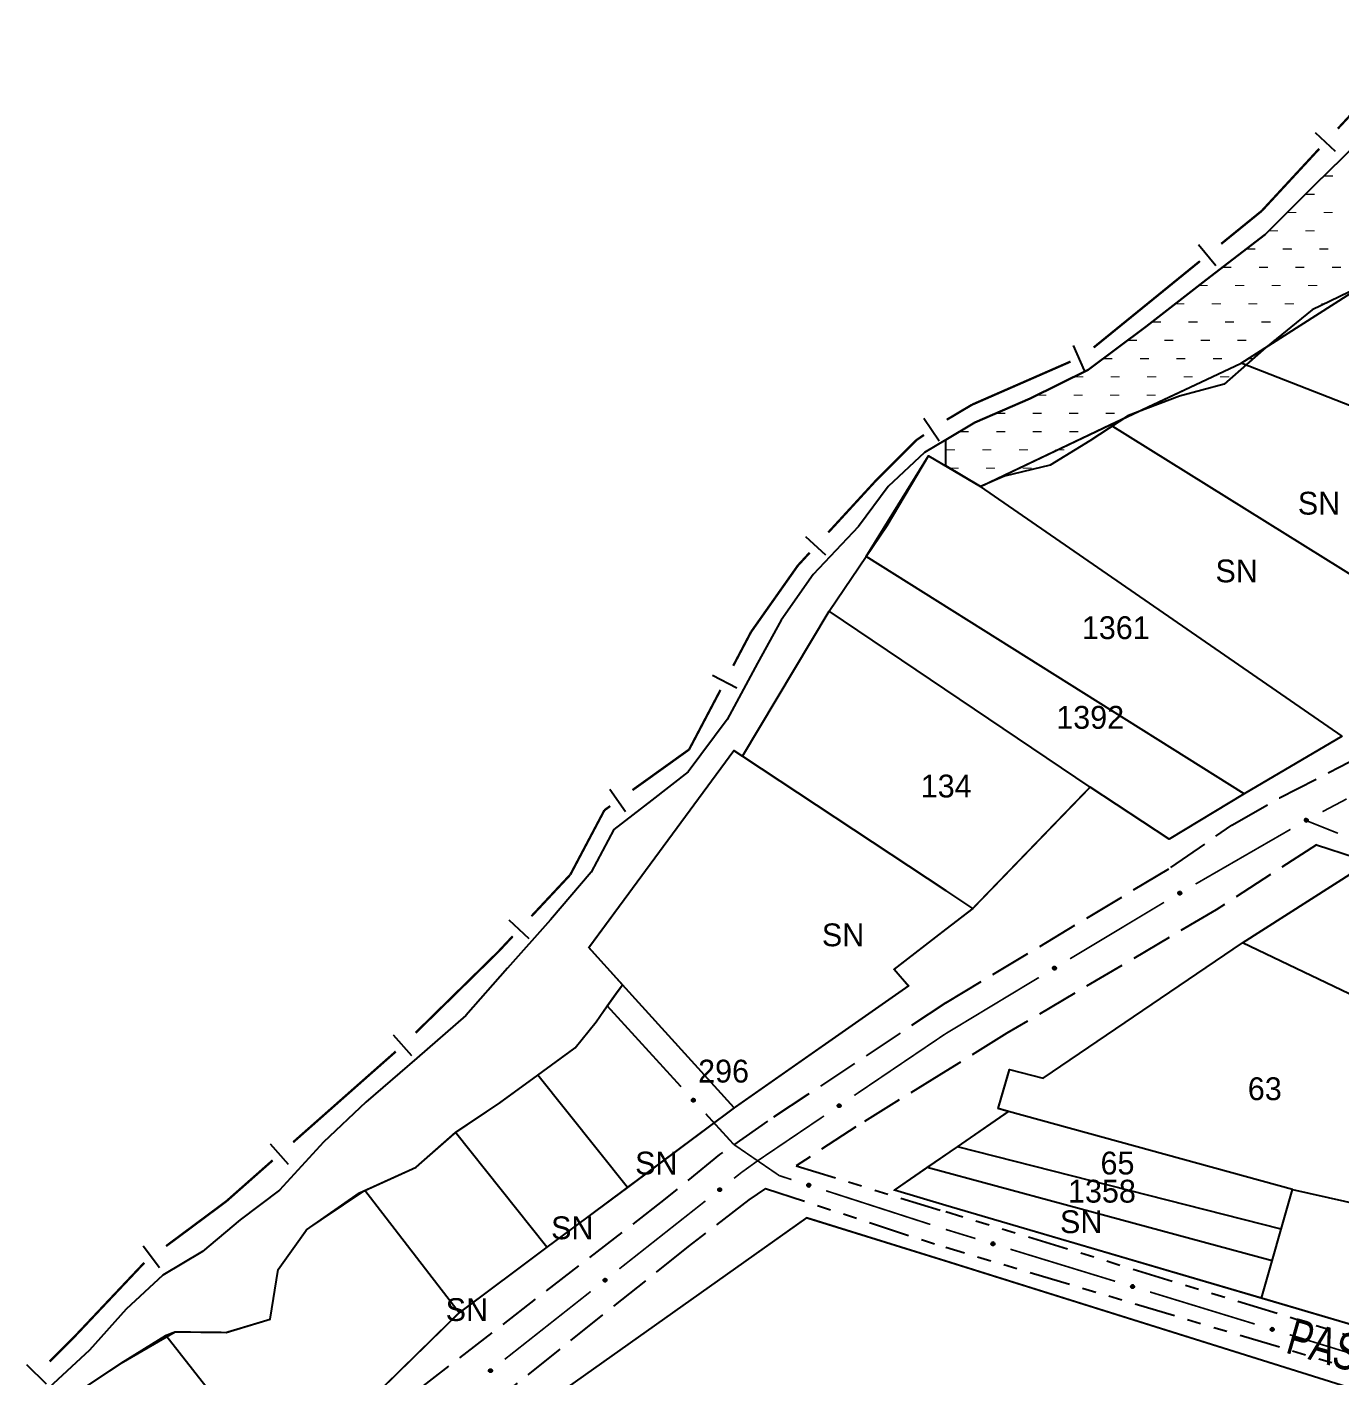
# Model space of a CAD drawing. Extents: x 203196 to 204359, y 4872588 to 4874244.
# Drawn here: x 203377.4 to 203521.2, y 4872815.4 to 4872963.2 of the extents above; entities that cross this region are included whole.
import ezdxf
from ezdxf.enums import TextEntityAlignment as Align

# ---------------------------------------------------------------- set-up
doc = ezdxf.new("R2010")
doc.units = 0
doc.header["$LTSCALE"] = 1.5
doc.header["$MEASUREMENT"] = 0
for name, pattern in [('TRACO_00', [10, -10]), ('TRACO_11', [8, 3, -1, 3, -1]), ('TRACO_25', [8, 3, -1, 1, -1, 1, -1])]:
    doc.linetypes.add(name, pattern=pattern)
for name, color, linetype in [('CD_MALHA_LOTES', 7, 'CONTINUOUS'), ('HD-CURSO-PERENE', 170, 'CONTINUOUS'), ('HD-PRAIA', 251, 'CONTINUOUS'), ('LM-LIM-SETORES-BAIRROS', 250, 'CONTINUOUS'), ('RU-QUADRA', 210, 'CONTINUOUS'), ('SV-EIXO-RUA-N-PAV', 6, 'CONTINUOUS'), ('SV-EIXO-RUA-PAV', 20, 'CONTINUOUS'), ('SV-RUA-NAO-PAV', 7, 'CONTINUOUS'), ('SV-RUA-PAVIM', 7, 'CONTINUOUS'), ('SV-TXT-RUA-N-PAV', 7, 'CONTINUOUS'), ('Th_NmrPort', 1, 'CONTINUOUS')]:
    doc.layers.add(name, color=color, linetype=linetype)
doc.styles.add('ARIAL', font='ARIAL.SHX')

# ---------------------------------------------------------------- blocks, each defined once
blk = doc.blocks.new('*X1')
at = {"layer": 'HD-PRAIA', "const_width": 0.13}
for points in [[(203519.450214, 4872946.825833), (203520.450214, 4872946.825937)], [(203517.424451, 4872944.82578), (203518.424451, 4872944.825882)], [(203515.425034, 4872942.825727), (203516.425034, 4872942.825829)], [(203519.425034, 4872942.826137), (203520.425034, 4872942.826239)], [(203513.425616, 4872940.825674), (203514.425616, 4872940.825776)], [(203517.425616, 4872940.826085), (203518.425616, 4872940.826187)], [(203510.939583, 4872938.825616), (203511.939583, 4872938.825718)], [(203514.939583, 4872938.826025), (203515.939583, 4872938.826128)], [(203518.939583, 4872938.826435), (203519.939583, 4872938.826537)], [(203508.325398, 4872936.825557), (203509.325398, 4872936.825661)], [(203512.325398, 4872936.825972), (203513.325398, 4872936.826076)], [(203516.325398, 4872936.826388), (203517.325398, 4872936.826492)], [(203520.325398, 4872936.826804), (203521.325398, 4872936.826908)], [(203505.728879, 4872934.825498), (203506.728879, 4872934.825604)], [(203509.728879, 4872934.825921), (203510.728879, 4872934.826027)], [(203513.728879, 4872934.826345), (203514.728879, 4872934.826451)], [(203517.728879, 4872934.826769), (203518.728879, 4872934.826875)], [(203503.169836, 4872932.825439), (203504.169836, 4872932.82555)], [(203507.169836, 4872932.825883), (203508.169836, 4872932.825994)], [(203511.169836, 4872932.826327), (203512.169836, 4872932.826438)], [(203515.169836, 4872932.826771), (203516.169836, 4872932.826882)], [(203519.169836, 4872932.827215), (203519.541548, 4872932.825603)], [(203500.610793, 4872930.825381), (203501.610793, 4872930.825493)], [(203504.610793, 4872930.825831), (203505.610793, 4872930.825943)], [(203508.610793, 4872930.826281), (203509.610793, 4872930.826394)], [(203512.610793, 4872930.826731), (203513.610793, 4872930.826844)], [(203497.964188, 4872928.825321), (203498.964188, 4872928.825433)], [(203501.964188, 4872928.825769), (203502.964188, 4872928.82588)], [(203505.964188, 4872928.826216), (203506.964188, 4872928.826328)], [(203509.964188, 4872928.826664), (203510.964188, 4872928.826775)], [(203513.964188, 4872928.827111), (203514.073541, 4872928.825482)], [(203495.28957, 4872926.825261), (203496.28957, 4872926.825372)], [(203499.28957, 4872926.825704), (203500.28957, 4872926.825815)], [(203503.28957, 4872926.826148), (203504.28957, 4872926.826258)], [(203507.28957, 4872926.826591), (203508.28957, 4872926.826701)], [(203511.28957, 4872926.827034), (203511.722883, 4872926.825426)], [(203492.087805, 4872924.825196), (203493.087805, 4872924.825304)], [(203496.087805, 4872924.825628), (203497.087805, 4872924.825735)], [(203500.087805, 4872924.826059), (203501.087805, 4872924.826167)], [(203504.087805, 4872924.82649), (203505.087805, 4872924.826598)], [(203508.087805, 4872924.826922), (203509.087805, 4872924.827029)], [(203488.033052, 4872922.825123), (203489.033052, 4872922.825235)], [(203492.033052, 4872922.825571), (203493.033052, 4872922.825683)], [(203496.033052, 4872922.826019), (203497.033052, 4872922.826131)], [(203500.033052, 4872922.826467), (203501.033052, 4872922.826579)], [(203504.033052, 4872922.826915), (203504.096807, 4872922.825283)], [(203483.537001, 4872920.825045), (203484.537001, 4872920.82516)], [(203487.537001, 4872920.825506), (203488.537001, 4872920.825622)], [(203491.537001, 4872920.825968), (203492.537001, 4872920.826084)], [(203495.537001, 4872920.82643), (203496.537001, 4872920.826545)], [(203479.550312, 4872918.824972), (203480.550312, 4872918.825085)], [(203483.550312, 4872918.825424), (203484.550312, 4872918.825537)], [(203487.550311, 4872918.825876), (203488.550311, 4872918.825989)], [(203491.550311, 4872918.826328), (203492.550311, 4872918.826441)], [(203478.034243, 4872916.824924), (203479.034243, 4872916.825043)], [(203482.034243, 4872916.825401), (203483.034243, 4872916.82552)], [(203486.034243, 4872916.825878), (203487.034242, 4872916.825997)], [(203490.034242, 4872916.826355), (203491.034242, 4872916.826474)], [(203478.436574, 4872914.824895), (203479.436574, 4872914.825039)], [(203482.436574, 4872914.825472), (203483.436574, 4872914.825616)], [(203486.436574, 4872914.826048), (203487.436574, 4872914.826193)]]:
    blk.add_lwpolyline(points, dxfattribs=at)

msp = doc.modelspace()

# ---------------------------------------------------------------- linework, layer by layer
at = {"layer": 'CD_MALHA_LOTES', "linetype": 'Continuous', "flags": 128}
for points in [[(203510.391445, 4872926.317952), (203527.146577, 4872937.03025)], [(203496.039713, 4872919.588431), (203510.391445, 4872926.317952)], [(203531.129355, 4872918.21506), (203510.391445, 4872926.317952)], [(203481.839967, 4872912.824896), (203496.039713, 4872919.588431)], [(203538.545561, 4872893.082361), (203496.039713, 4872919.588431)], [(203469.308631, 4872905.159976), (203476.146818, 4872916.170466)], [(203476.146818, 4872916.170466), (203481.839967, 4872912.824896)], [(203521.447086, 4872885.460149), (203481.839967, 4872912.824896)], [(203465.251556, 4872899.168066), (203469.308631, 4872905.159976)], [(203510.734788, 4872879.14264), (203469.308631, 4872905.159976)], [(203455.75493, 4872883.274626), (203465.251556, 4872899.168066)], [(203493.835049, 4872879.892329), (203465.251556, 4872899.168066)], [(203521.447086, 4872885.460149), (203510.734788, 4872879.14264)], [(203438.913319, 4872862.322018), (203454.822817, 4872883.890333)], [(203454.822817, 4872883.890333), (203455.75493, 4872883.274626)], [(203455.75493, 4872883.274626), (203478.033714, 4872868.55838)], [(203493.835049, 4872879.892329), (203480.992373, 4872866.604038)], [(203502.494559, 4872874.198503), (203493.835049, 4872879.892329)], [(203510.734788, 4872879.14264), (203502.494559, 4872874.198503)], [(203510.537316, 4872862.841513), (203522.714529, 4872870.607556)], [(203480.992373, 4872866.604038), (203478.033714, 4872868.55838)], [(203480.992373, 4872866.604038), (203478.033667, 4872864.319798)], [(203478.033667, 4872864.319798), (203472.358628, 4872859.938439)], [(203442.625922, 4872858.225099), (203438.913319, 4872862.322018)], [(203483.776048, 4872844.670206), (203485.022038, 4872848.940961), (203488.68136, 4872848.004053), (203510.537316, 4872862.841513)], [(203541.474332, 4872848.035707), (203510.537316, 4872862.841513)], [(203472.358628, 4872859.938439), (203473.950124, 4872858.135224)], [(203433.328561, 4872848.328711), (203437.413101, 4872851.31116), (203439.745335, 4872854.194036), (203440.936464, 4872855.92523), (203442.625922, 4872858.225099)], [(203454.833094, 4872844.754282), (203442.625922, 4872858.225099)], [(203473.950124, 4872858.135224), (203454.833094, 4872844.754282)], [(203424.322937, 4872842.03661), (203429.187534, 4872845.306837), (203433.328561, 4872848.328711)], [(203443.14401, 4872836.04484), (203433.328561, 4872848.328711)], [(203454.833094, 4872844.754282), (203443.14401, 4872836.04484)], [(203479.312227, 4872840.487307), (203484.891346, 4872844.363146)], [(203484.891346, 4872844.363146), (203483.776048, 4872844.670206)], [(203515.99627, 4872835.799473), (203484.891346, 4872844.363146)], [(203414.399643, 4872835.7085), (203419.997707, 4872838.247965), (203424.322937, 4872842.03661)], [(203434.342553, 4872829.486946), (203424.322937, 4872842.03661)], [(203475.998001, 4872838.204585), (203479.312227, 4872840.487307)], [(203514.783169, 4872831.452528), (203479.312227, 4872840.487307)], [(203472.423048, 4872835.742285), (203475.998001, 4872838.204585)], [(203513.772252, 4872828.015409), (203475.998001, 4872838.204585)], [(203392.569119, 4872819.82716), (203393.590488, 4872820.221876), (203399.197568, 4872820.160597), (203404.003078, 4872821.597598), (203404.89274, 4872827.041441), (203407.990232, 4872831.404075), (203413.791982, 4872835.432845), (203414.399643, 4872835.7085)], [(203424.721816, 4872822.318612), (203414.399643, 4872835.7085)], [(203443.14401, 4872836.04484), (203434.342553, 4872829.486946)], [(203478.033336, 4872834.067709), (203472.423048, 4872835.742285)], [(203514.783169, 4872831.452528), (203515.99627, 4872835.799473)], [(203515.99627, 4872835.799473), (203531.311668, 4872832.362354)], [(203512.625908, 4872823.895482), (203478.033336, 4872834.067709)], [(203462.753027, 4872832.701226), (203431.660825, 4872810.639466)], [(203478.037457, 4872827.956582), (203462.753027, 4872832.701226)], [(203513.772252, 4872828.015409), (203514.783169, 4872831.452528)], [(203434.342553, 4872829.486946), (203424.721816, 4872822.318612)], [(203560.352654, 4872802.154688), (203478.037457, 4872827.956582)], [(203512.625908, 4872823.895482), (203513.772252, 4872828.015409)], [(203527.470182, 4872819.523703), (203512.625908, 4872823.895482)], [(203424.721816, 4872822.318612), (203414.296014, 4872812.106592)], [(203382.475943, 4872813.299709), (203387.706611, 4872816.770593), (203392.569119, 4872819.82716)], [(203403.205168, 4872806.286731), (203392.569119, 4872819.82716)]]:
    msp.add_lwpolyline(points, dxfattribs=at)
at = {"layer": 'HD-CURSO-PERENE', "linetype": 'Continuous'}
for points in [[(203524.558799, 4872951.798277, 2.290257), (203518.473013, 4872945.874674, 2.290257), (203513.008827, 4872940.408753, 2.290257), (203506.548697, 4872935.466239, 2.290257), (203499.990534, 4872930.340608, 2.290257), (203493.636531, 4872925.58913, 2.290257), (203487.283299, 4872922.455295, 2.290257), (203481.215575, 4872919.814846, 2.290257), (203478.034255, 4872917.92379, 2.290257)], [(203478.034255, 4872917.92379, 2.290257), (203475.685889, 4872916.527863, 2.290257), (203471.705759, 4872912.799512, 2.290257), (203468.464086, 4872908.438453, 2.290257), (203463.506782, 4872903.183213, 2.290257), (203459.978105, 4872898.184637, 2.290257), (203457.397779, 4872893.480007, 2.290257), (203454.080999, 4872887.285898, 2.290257), (203449.807909, 4872881.574722, 2.290257), (203445.809984, 4872878.447178, 2.290257), (203441.658952, 4872875.233218, 2.290257), (203439.167237, 4872870.575669, 2.290257), (203434.714986, 4872865.354949, 2.290257), (203430.021683, 4872860.064791, 2.290257), (203425.449446, 4872854.861399, 2.290257), (203420.089694, 4872850.195153, 2.290257), (203414.512173, 4872845.387141, 2.290257), (203409.876241, 4872840.99327, 2.290257), (203405.039089, 4872835.736717, 2.290257), (203400.719595, 4872832.500573, 2.290257), (203396.589767, 4872829.014103, 2.290257), (203392.26082, 4872826.410709, 2.290257), (203388.232962, 4872822.714912, 2.290257), (203384.236842, 4872818.217952, 2.290257), (203379.780042, 4872814.10241, 2.290257)]]:
    msp.add_polyline3d(points, dxfattribs=at)
at = {"layer": 'HD-PRAIA', "linetype": 'Continuous'}
for points in [[(203524.144425, 4872935.033692, 3.222914), (203518.154391, 4872932.160157, 3.222914), (203513.096584, 4872928.027159, 3.191029), (203508.512703, 4872924.017112, 3.119286), (203503.636348, 4872922.701008, 3.119286), (203498.046791, 4872920.591881, 3.047543), (203493.820313, 4872917.827203, 3.047543), (203489.474597, 4872915.151918, 3.0316), (203484.455308, 4872913.957498, 3.0316), (203481.839967, 4872912.824896, 3.0316), (203478.034223, 4872915.061335, 3.0316), (203478.034255, 4872917.92379, 3.0316), (203481.215575, 4872919.814846, 3.0316), (203487.283299, 4872922.455295, 3.0316), (203493.636531, 4872925.58913, 3.0316), (203499.990534, 4872930.340608, 3.0316), (203506.548697, 4872935.466239, 3.0316), (203513.008827, 4872940.408753, 3.0316), (203518.473013, 4872945.874674, 3.0316), (203524.558799, 4872951.798277, 3.0316)], [(203382.963828, 4872813.659198, 2.927971), (203387.706611, 4872816.770593, 3.023628), (203393.590488, 4872820.221876, 3.015657), (203399.197568, 4872820.160597, 3.023628), (203404.003078, 4872821.597598, 3.023628), (203404.89274, 4872827.041441, 2.824343), (203407.990232, 4872831.404075, 2.888114), (203413.791982, 4872835.432845, 2.888114), (203419.997707, 4872838.247965, 3.007686), (203424.322937, 4872842.03661, 3.095371), (203429.187534, 4872845.306837, 3.199), (203433.328561, 4872848.328711, 3.446114), (203437.413101, 4872851.31116, 3.525829), (203439.745335, 4872854.194036, 3.525829), (203440.936464, 4872855.92523, 3.5338), (203442.041402, 4872857.44983, 3.5338), (203442.625922, 4872858.225099, 3.5338), (203438.913319, 4872862.322018, 5.710001), (203454.822817, 4872883.890333, 5.710001), (203455.75493, 4872883.274626, 6.905715), (203465.251556, 4872899.168066, 7.814458), (203469.308631, 4872905.159976, 7.455744), (203471.597454, 4872908.540348, 7.503572), (203476.146818, 4872916.170466, 3.820771), (203478.034223, 4872915.061335, 3.820771), (203478.034255, 4872917.92379, 2.290257)]]:
    msp.add_polyline3d(points, dxfattribs=at)
at = {"layer": 'HD-PRAIA', "linetype": 'TRACO_00'}
msp.add_polyline3d([(203478.034255, 4872917.92379, 2.290257), (203475.685889, 4872916.527863, 2.290257), (203471.705759, 4872912.799512, 2.290257), (203468.464086, 4872908.438453, 2.290257), (203463.506782, 4872903.183213, 2.290257), (203459.978105, 4872898.184637, 2.290257), (203457.397779, 4872893.480007, 2.290257), (203454.080999, 4872887.285898, 2.290257), (203449.807909, 4872881.574722, 2.290257), (203445.809984, 4872878.447178, 2.290257), (203441.658952, 4872875.233218, 2.290257), (203439.167237, 4872870.575669, 2.290257), (203434.714986, 4872865.354949, 2.290257), (203430.021683, 4872860.064791, 2.290257), (203425.449446, 4872854.861399, 2.290257), (203420.089694, 4872850.195153, 2.290257), (203414.512173, 4872845.387141, 2.290257), (203409.876241, 4872840.99327, 2.290257), (203405.039089, 4872835.736717, 2.290257), (203400.719595, 4872832.500573, 2.290257), (203396.589767, 4872829.014103, 2.290257), (203392.26082, 4872826.410709, 2.290257), (203388.232962, 4872822.714912, 2.290257), (203384.236842, 4872818.217952, 2.290257), (203379.780042, 4872814.10241, 2.290257)], dxfattribs=at)
at = {"layer": 'LM-LIM-SETORES-BAIRROS', "const_width": 0.25}
for points in [[(203520.982409, 4872952.014808), (203531.169424, 4872963.025018)], [(203512.650349, 4872943.009451), (203518.945005, 4872949.812766)], [(203508.202738, 4872939.394596), (203512.082808, 4872942.548175)], [(203512.082808, 4872942.548175), (203512.650349, 4872943.009451)], [(203494.234486, 4872928.041713), (203505.874696, 4872937.502449)], [(203480.891974, 4872921.77005), (203491.695026, 4872926.496386)], [(203478.135104, 4872920.129057), (203480.712983, 4872921.663508)], [(203480.712983, 4872921.663508), (203480.891974, 4872921.77005)], [(203474.799396, 4872917.892956), (203475.64203, 4872918.460818)], [(203470.437665, 4872913.531224), (203474.103688, 4872917.197248)], [(203474.103688, 4872917.197248), (203474.799396, 4872917.892956)], [(203469.885936, 4872912.930748), (203470.437665, 4872913.531224)], [(203465.149838, 4872907.7762), (203469.885936, 4872912.930748)], [(203461.818053, 4872904.15004), (203463.120082, 4872905.567107)], [(203456.694749, 4872896.880488), (203461.774508, 4872904.088254)], [(203461.774508, 4872904.088254), (203461.818053, 4872904.15004)], [(203454.745324, 4872893.180559), (203456.609878, 4872896.719406)], [(203456.609878, 4872896.719406), (203456.694749, 4872896.880488)], [(203449.909834, 4872884.002995), (203453.346909, 4872890.526424)], [(203449.40055, 4872883.638135), (203449.909834, 4872884.002995)], [(203443.71016, 4872879.561437), (203449.40055, 4872883.638135)], [(203436.893874, 4872870.294696), (203440.532356, 4872877.167385)], [(203440.532356, 4872877.167385), (203440.6325, 4872877.356547)], [(203440.6325, 4872877.356547), (203441.271421, 4872877.814281)], [(203432.644743, 4872865.747381), (203436.741213, 4872870.131322)], [(203436.741213, 4872870.131322), (203436.893874, 4872870.294696)], [(203429.001217, 4872861.848169), (203430.596508, 4872863.55541)], [(203428.527527, 4872861.383694), (203429.001217, 4872861.848169)], [(203419.959315, 4872852.982161), (203428.527527, 4872861.383694)], [(203408.920716, 4872843.099588), (203417.776466, 4872850.925599)], [(203406.536529, 4872840.992632), (203408.784517, 4872842.979226)], [(203408.784517, 4872842.979226), (203408.920716, 4872843.099588)], [(203399.199253, 4872834.508527), (203404.288542, 4872839.006039)], [(203392.612478, 4872829.610668), (203399.032176, 4872834.384291)], [(203399.032176, 4872834.384291), (203399.199253, 4872834.508527)], [(203382.695374, 4872819.813293), (203390.230644, 4872827.791814)], [(203379.848833, 4872816.966752), (203382.67726, 4872819.795179)], [(203382.67726, 4872819.795179), (203382.695374, 4872819.813293)]]:
    msp.add_lwpolyline(points, dxfattribs=at)
at = {"layer": 'LM-LIM-SETORES-BAIRROS'}
for points in [[(203520.725161, 4872949.528079), (203518.523119, 4872951.565482)], [(203507.596784, 4872936.969144), (203505.704637, 4872939.297186)], [(203493.212412, 4872925.522969), (203492.009955, 4872928.271441)], [(203477.309577, 4872917.775772), (203475.633016, 4872920.263571)], [(203464.901213, 4872905.288593), (203462.692121, 4872907.31835)], [(203455.140115, 4872890.711928), (203452.48598, 4872892.110343)], [(203442.957912, 4872877.177297), (203441.210756, 4872879.616036)], [(203432.375238, 4872863.26195), (203430.183268, 4872865.310185)], [(203419.519092, 4872850.463803), (203417.532498, 4872852.711791)], [(203406.031168, 4872838.544243), (203404.044575, 4872840.79223)], [(203391.902607, 4872827.213569), (203390.112499, 4872829.620956)], [(203379.49528, 4872814.491879), (203377.373959, 4872816.613199)]]:
    msp.add_lwpolyline(points, dxfattribs=at)
at = {"layer": 'RU-QUADRA', "linetype": 'Continuous', "const_width": 0.18, "flags": 128}
for points in [[(203527.146577, 4872937.03025), (203510.391445, 4872926.317952), (203496.039713, 4872919.588431), (203481.839967, 4872912.824896), (203478.034223, 4872915.061335), (203476.146818, 4872916.170466), (203471.597454, 4872908.540348), (203469.308631, 4872905.159976), (203465.251556, 4872899.168066), (203455.75493, 4872883.274626), (203454.822817, 4872883.890333), (203438.913319, 4872862.322018), (203442.625922, 4872858.225099), (203439.745335, 4872854.194036), (203437.413101, 4872851.31116), (203433.328561, 4872848.328711), (203429.187534, 4872845.306837), (203424.322937, 4872842.03661), (203419.997707, 4872838.247965), (203414.399643, 4872835.7085), (203407.990232, 4872831.404075), (203404.89274, 4872827.041441), (203404.003078, 4872821.597598), (203399.197568, 4872820.160597), (203393.590488, 4872820.221876), (203392.569119, 4872819.82716), (203387.706611, 4872816.770593), (203382.313314, 4872813.179879)], [(203414.296014, 4872812.106592), (203424.721816, 4872822.318612), (203434.342553, 4872829.486946), (203443.14401, 4872836.04484), (203454.833094, 4872844.754282), (203473.950124, 4872858.135224), (203472.358628, 4872859.938439), (203478.033667, 4872864.319798), (203480.992373, 4872866.604038), (203493.835049, 4872879.892329), (203502.494559, 4872874.198503), (203510.734788, 4872879.14264), (203521.447086, 4872885.460149)], [(203522.714529, 4872870.607556), (203510.537316, 4872862.841513), (203488.68136, 4872848.004053), (203485.022038, 4872848.940961), (203483.776048, 4872844.670206), (203484.918546, 4872844.348739), (203479.312227, 4872840.487307), (203478.033397, 4872839.606494), (203472.423048, 4872835.742285), (203478.033336, 4872834.067709), (203512.625908, 4872823.895482), (203527.470182, 4872819.523703)], [(203560.352654, 4872802.154688), (203478.033269, 4872827.957882), (203462.753027, 4872832.701226), (203431.660825, 4872810.639466), (203429.356822, 4872809.163506), (203431.413854, 4872780.416309), (203431.998109, 4872768.141679), (203432.989664, 4872757.039249), (203462.023916, 4872749.246911), (203478.032354, 4872744.40386), (203500.777619, 4872738.392129), (203510.705928, 4872735.560846), (203530.115178, 4872730.120988)]]:
    msp.add_lwpolyline(points, dxfattribs=at)
at = {"layer": 'SV-EIXO-RUA-N-PAV', "const_width": 0.18}
for points in [[(203518.202577, 4872875.947027), (203517.480193, 4872876.23598)], [(203520.988007, 4872874.832854), (203518.202577, 4872875.947027)], [(203440.936464, 4872855.92523), (203449.028912, 4872847.064513)], [(203451.726394, 4872844.110941), (203454.423876, 4872841.157369)], [(203454.423876, 4872841.157369), (203454.792263, 4872840.754009)], [(203454.792263, 4872840.754009), (203459.291756, 4872837.672164)], [(203459.291756, 4872837.672164), (203459.791359, 4872837.329971)], [(203459.791359, 4872837.329971), (203461.118216, 4872836.90111)], [(203464.924343, 4872835.67091), (203476.342726, 4872831.98031)], [(203478.410447, 4872831.318444), (203478.033537, 4872831.433814)], [(203481.279067, 4872830.440367), (203478.410447, 4872831.318444)], [(203496.578375, 4872825.757293), (203485.103894, 4872829.269599)], [(203511.877683, 4872821.074219), (203500.403202, 4872824.586524)], [(203527.17699, 4872816.391145), (203515.702509, 4872819.90345)]]:
    msp.add_lwpolyline(points, dxfattribs=at)
at = {"layer": 'SV-EIXO-RUA-N-PAV'}
for points in [[(203450.362042, 4872845.768055), (203450.410926, 4872845.766533), (203450.452629, 4872845.755229), (203450.484698, 4872845.73579), (203450.508557, 4872845.711223), (203450.530135, 4872845.68334), (203450.545688, 4872845.650429), (203450.554859, 4872845.610077), (203450.553677, 4872845.561029), (203450.539289, 4872845.519069), (203450.521913, 4872845.48661), (203450.497729, 4872845.460256), (203450.470291, 4872845.439748), (203450.43557, 4872845.424722), (203450.394587, 4872845.415828), (203450.345296, 4872845.41821), (203450.304487, 4872845.429573), (203450.273963, 4872845.44919), (203450.247622, 4872845.473671), (203450.225934, 4872845.502401), (203450.210853, 4872845.534795), (203450.201972, 4872845.576075), (203450.204968, 4872845.624695), (203450.215836, 4872845.665526), (203450.235019, 4872845.696318), (203450.259705, 4872845.721707), (203450.287408, 4872845.74369), (203450.31984, 4872845.760702), (203450.362042, 4872845.768055)], [(203462.918418, 4872836.434944), (203462.961642, 4872836.45783), (203463.00347, 4872836.468661), (203463.040957, 4872836.467653), (203463.073851, 4872836.458124), (203463.106405, 4872836.444586), (203463.136215, 4872836.423695), (203463.164165, 4872836.393181), (203463.187427, 4872836.349983), (203463.195705, 4872836.306404), (203463.196683, 4872836.2696), (203463.188723, 4872836.234728), (203463.175041, 4872836.203323), (203463.152317, 4872836.173076), (203463.121117, 4872836.145054), (203463.077113, 4872836.122714), (203463.036033, 4872836.112377), (203462.9998, 4872836.114304), (203462.964793, 4872836.122529), (203462.931723, 4872836.136749), (203462.902579, 4872836.157424), (203462.874422, 4872836.188889), (203462.852948, 4872836.232613), (203462.84217, 4872836.273468), (203462.843588, 4872836.309719), (203462.852462, 4872836.344001), (203462.865643, 4872836.376818), (203462.885396, 4872836.407658), (203462.918418, 4872836.434944)], [(203483.296649, 4872829.707669), (203483.253787, 4872829.684113), (203483.212133, 4872829.672632), (203483.174635, 4872829.673056), (203483.141597, 4872829.682071), (203483.108835, 4872829.6951), (203483.078704, 4872829.715524), (203483.050282, 4872829.7456), (203483.02635, 4872829.78843), (203483.017394, 4872829.831874), (203483.015842, 4872829.868659), (203483.023259, 4872829.903651), (203483.03645, 4872829.935265), (203483.0587, 4872829.965862), (203483.08946, 4872829.994367), (203483.13311, 4872830.017389), (203483.174024, 4872830.028365), (203483.210283, 4872830.027002), (203483.245414, 4872830.019323), (203483.278701, 4872830.00562), (203483.308164, 4872829.985402), (203483.336808, 4872829.954379), (203483.35896, 4872829.910995), (203483.370373, 4872829.870314), (203483.36952, 4872829.834045), (203483.361181, 4872829.799628), (203483.348512, 4872829.76661), (203483.329243, 4872829.735467), (203483.296649, 4872829.707669)], [(203498.595957, 4872825.024595), (203498.553095, 4872825.001039), (203498.511441, 4872824.989558), (203498.473943, 4872824.989982), (203498.440904, 4872824.998996), (203498.408143, 4872825.012026), (203498.378011, 4872825.03245), (203498.34959, 4872825.062526), (203498.325658, 4872825.105356), (203498.316701, 4872825.1488), (203498.31515, 4872825.185585), (203498.322567, 4872825.220577), (203498.335757, 4872825.25219), (203498.358007, 4872825.282788), (203498.388768, 4872825.311293), (203498.432418, 4872825.334315), (203498.473332, 4872825.345291), (203498.509591, 4872825.343928), (203498.544722, 4872825.336249), (203498.578009, 4872825.322546), (203498.607471, 4872825.302327), (203498.636116, 4872825.271305), (203498.658268, 4872825.227921), (203498.66968, 4872825.187239), (203498.668827, 4872825.150971), (203498.660489, 4872825.116554), (203498.64782, 4872825.083536), (203498.62855, 4872825.052392), (203498.595957, 4872825.024595)], [(203513.895265, 4872820.341521), (203513.852403, 4872820.317964), (203513.810748, 4872820.306483), (203513.77325, 4872820.306907), (203513.740212, 4872820.315922), (203513.707451, 4872820.328952), (203513.677319, 4872820.349376), (203513.648897, 4872820.379451), (203513.624966, 4872820.422282), (203513.616009, 4872820.465726), (203513.614458, 4872820.502511), (203513.621874, 4872820.537502), (203513.635065, 4872820.569116), (203513.657315, 4872820.599714), (203513.688075, 4872820.628219), (203513.731725, 4872820.651241), (203513.77264, 4872820.662216), (203513.808899, 4872820.660854), (203513.84403, 4872820.653175), (203513.877317, 4872820.639472), (203513.906779, 4872820.619253), (203513.935423, 4872820.588231), (203513.957575, 4872820.544847), (203513.968988, 4872820.504165), (203513.968135, 4872820.467896), (203513.959796, 4872820.43348), (203513.947128, 4872820.400462), (203513.927858, 4872820.369318), (203513.895265, 4872820.341521)]]:
    msp.add_lwpolyline(points, close=True, dxfattribs=at)
for points in [[(203450.215836, 4872845.665526), (203450.470291, 4872845.439748)], [(203450.2272, 4872845.67784), (203450.481604, 4872845.451892)], [(203450.235019, 4872845.696318), (203450.497729, 4872845.460256)], [(203450.248795, 4872845.706803), (203450.506706, 4872845.472969)], [(203450.259705, 4872845.721707), (203450.521913, 4872845.48661)], [(203450.276919, 4872845.730641), (203450.528563, 4872845.507715)], [(203450.287408, 4872845.74369), (203450.539289, 4872845.519069)], [(203450.306709, 4872845.748608), (203450.543717, 4872845.543731)], [(203450.31984, 4872845.760702), (203450.553677, 4872845.561029)], [(203450.34018, 4872845.762545), (203450.550502, 4872845.586887)], [(203450.362042, 4872845.768055), (203450.554859, 4872845.610077)], [(203450.388636, 4872845.766144), (203450.544975, 4872845.63543)], [(203450.410926, 4872845.766533), (203450.545688, 4872845.650429)], [(203450.434727, 4872845.760192), (203450.531213, 4872845.672756)], [(203450.452629, 4872845.755229), (203450.530135, 4872845.68334)], [(203450.201972, 4872845.576075), (203450.394587, 4872845.415828)], [(203450.204968, 4872845.624695), (203450.43557, 4872845.424722)], [(203450.207189, 4872845.598581), (203450.412648, 4872845.422178)], [(203450.210853, 4872845.534795), (203450.345296, 4872845.41821)], [(203450.211126, 4872845.642832), (203450.448967, 4872845.43502)], [(203450.211883, 4872845.552974), (203450.364367, 4872845.422434)], [(203450.221789, 4872845.515822), (203450.320204, 4872845.428299)], [(203450.225934, 4872845.502401), (203450.304487, 4872845.429573)], [(203462.84217, 4872836.273468), (203463.175041, 4872836.203323)], [(203462.843588, 4872836.309719), (203463.188723, 4872836.234728)], [(203462.845945, 4872836.289794), (203463.178856, 4872836.219477)], [(203462.849316, 4872836.25142), (203463.158856, 4872836.188656)], [(203462.850364, 4872836.32565), (203463.190226, 4872836.250218)], [(203462.852462, 4872836.344001), (203463.196683, 4872836.2696)], [(203462.852948, 4872836.232613), (203463.152317, 4872836.173076)], [(203462.862993, 4872836.360287), (203463.192009, 4872836.291229)], [(203462.865643, 4872836.376818), (203463.195705, 4872836.306404)], [(203462.867809, 4872836.211026), (203463.133663, 4872836.159514)], [(203462.874422, 4872836.188889), (203463.121117, 4872836.145054)], [(203462.879977, 4872836.390648), (203463.18734, 4872836.330023)], [(203462.885396, 4872836.407658), (203463.187427, 4872836.349983)], [(203462.894472, 4872836.173727), (203463.09159, 4872836.135828)], [(203462.902154, 4872836.419331), (203463.171864, 4872836.370875)], [(203462.902579, 4872836.157424), (203463.077113, 4872836.122714)], [(203462.918418, 4872836.434944), (203463.164165, 4872836.393181)], [(203462.921476, 4872836.146357), (203463.050318, 4872836.119053)], [(203462.931723, 4872836.136749), (203463.036033, 4872836.112377)], [(203462.942469, 4872836.446453), (203463.143023, 4872836.410312)], [(203462.961642, 4872836.45783), (203463.136215, 4872836.423695)], [(203462.985459, 4872836.464107), (203463.112583, 4872836.435925)], [(203463.00347, 4872836.468661), (203463.106405, 4872836.444586)], [(203483.361181, 4872829.799628), (203483.015842, 4872829.868659)], [(203483.348512, 4872829.76661), (203483.017394, 4872829.831874)], [(203483.350904, 4872829.78318), (203483.020853, 4872829.847106)], [(203483.362993, 4872829.81801), (203483.021997, 4872829.888139)], [(203483.36952, 4872829.834045), (203483.023259, 4872829.903651)], [(203483.334396, 4872829.752558), (203483.026126, 4872829.808389)], [(203483.329243, 4872829.735467), (203483.02635, 4872829.78843)], [(203483.366853, 4872829.85393), (203483.032887, 4872829.919054)], [(203483.370373, 4872829.870314), (203483.03645, 4872829.935265)], [(203483.312668, 4872829.723533), (203483.042237, 4872829.767782)], [(203483.296649, 4872829.707669), (203483.050282, 4872829.7456)], [(203483.362884, 4872829.892248), (203483.052404, 4872829.950182)], [(203483.35896, 4872829.910995), (203483.0587, 4872829.965862)], [(203483.272781, 4872829.695786), (203483.071688, 4872829.7288)], [(203483.343765, 4872829.932348), (203483.077141, 4872829.979713)], [(203483.253787, 4872829.684113), (203483.078704, 4872829.715524)], [(203483.336808, 4872829.954379), (203483.08946, 4872829.994367)], [(203483.23007, 4872829.677466), (203483.102523, 4872829.703664)], [(203483.212133, 4872829.672632), (203483.108835, 4872829.6951)], [(203483.316524, 4872829.969227), (203483.118839, 4872830.004051)], [(203483.308164, 4872829.985402), (203483.13311, 4872830.017389)], [(203483.289097, 4872829.996174), (203483.159845, 4872830.021467)], [(203483.278701, 4872830.00562), (203483.174024, 4872830.028365)], [(203498.660489, 4872825.116554), (203498.31515, 4872825.185585)], [(203498.64782, 4872825.083536), (203498.316701, 4872825.1488)], [(203498.650212, 4872825.100106), (203498.32016, 4872825.164031)], [(203498.6623, 4872825.134935), (203498.321305, 4872825.205065)], [(203498.668827, 4872825.150971), (203498.322567, 4872825.220577)], [(203498.633704, 4872825.069484), (203498.325434, 4872825.125315)], [(203498.62855, 4872825.052392), (203498.325658, 4872825.105356)], [(203498.66616, 4872825.170856), (203498.332195, 4872825.23598)], [(203498.66968, 4872825.187239), (203498.335757, 4872825.25219)], [(203498.611976, 4872825.040459), (203498.341544, 4872825.084708)], [(203498.595957, 4872825.024595), (203498.34959, 4872825.062526)], [(203498.662192, 4872825.209173), (203498.351712, 4872825.267108)], [(203498.658268, 4872825.227921), (203498.358007, 4872825.282788)], [(203498.572088, 4872825.012712), (203498.370995, 4872825.045726)], [(203498.643072, 4872825.249274), (203498.376448, 4872825.296639)], [(203498.553095, 4872825.001039), (203498.378011, 4872825.03245)], [(203498.636116, 4872825.271305), (203498.388768, 4872825.311293)], [(203498.529378, 4872824.994391), (203498.401831, 4872825.02059)], [(203498.511441, 4872824.989558), (203498.408143, 4872825.012026)], [(203498.615831, 4872825.286153), (203498.418147, 4872825.320977)], [(203498.607471, 4872825.302327), (203498.432418, 4872825.334315)], [(203498.588404, 4872825.313099), (203498.459153, 4872825.338393)], [(203498.578009, 4872825.322546), (203498.473332, 4872825.345291)], [(203513.968135, 4872820.467896), (203513.621874, 4872820.537502)], [(203513.965468, 4872820.487782), (203513.631502, 4872820.552906)], [(203513.968988, 4872820.504165), (203513.635065, 4872820.569116)], [(203513.9615, 4872820.526099), (203513.65102, 4872820.584034)], [(203513.957575, 4872820.544847), (203513.657315, 4872820.599714)], [(203513.94238, 4872820.5662), (203513.675756, 4872820.613564)], [(203513.935423, 4872820.588231), (203513.688075, 4872820.628219)], [(203513.915139, 4872820.603079), (203513.717454, 4872820.637903)], [(203513.906779, 4872820.619253), (203513.731725, 4872820.651241)], [(203513.887712, 4872820.630025), (203513.758461, 4872820.655319)], [(203513.877317, 4872820.639472), (203513.77264, 4872820.662216)], [(203513.959796, 4872820.43348), (203513.614458, 4872820.502511)], [(203513.947128, 4872820.400462), (203513.616009, 4872820.465726)], [(203513.94952, 4872820.417032), (203513.619468, 4872820.480957)], [(203513.961608, 4872820.451861), (203513.620612, 4872820.521991)], [(203513.933011, 4872820.38641), (203513.624741, 4872820.442241)], [(203513.927858, 4872820.369318), (203513.624966, 4872820.422282)], [(203513.911284, 4872820.357385), (203513.640852, 4872820.401634)], [(203513.895265, 4872820.341521), (203513.648897, 4872820.379451)], [(203513.871396, 4872820.329638), (203513.670303, 4872820.362652)], [(203513.852403, 4872820.317964), (203513.677319, 4872820.349376)], [(203513.828686, 4872820.311317), (203513.701139, 4872820.337516)], [(203513.810748, 4872820.306483), (203513.707451, 4872820.328952)]]:
    msp.add_lwpolyline(points, dxfattribs=at)
at = {"layer": 'SV-EIXO-RUA-PAV', "const_width": 0.18}
for points in [[(203519.296752, 4872877.19465), (203521.949948, 4872878.594847)], [(203505.3987, 4872869.269754), (203515.794367, 4872875.263927)], [(203491.648247, 4872861.089783), (203501.938162, 4872867.263732)], [(203487.748182, 4872858.749744), (203488.218276, 4872859.0318)], [(203477.94336, 4872852.832924), (203487.361374, 4872858.516321)], [(203487.361374, 4872858.516321), (203487.748182, 4872858.749744)], [(203477.94336, 4872852.832924), (203468.002754, 4872846.110993)], [(203464.689218, 4872843.87035), (203458.062147, 4872839.389063)], [(203456.426541, 4872838.238443), (203455.649853, 4872837.678349)], [(203457.419524, 4872838.954516), (203456.426541, 4872838.238443)], [(203458.062147, 4872839.389063), (203457.419524, 4872838.954516)], [(203455.649853, 4872837.678349), (203454.831588, 4872837.032521)], [(203451.691738, 4872834.554349), (203442.272186, 4872827.119832)], [(203439.132335, 4872824.64166), (203429.712784, 4872817.207143)]]:
    msp.add_lwpolyline(points, dxfattribs=at)
at = {"layer": 'SV-EIXO-RUA-PAV'}
for points in [[(203517.349506, 4872876.29148), (203517.363287, 4872876.338407), (203517.384727, 4872876.37592), (203517.411614, 4872876.402061), (203517.441397, 4872876.418966), (203517.473814, 4872876.432829), (203517.509581, 4872876.439595), (203517.550942, 4872876.438311), (203517.598113, 4872876.424817), (203517.635098, 4872876.400328), (203517.662137, 4872876.375339), (203517.681552, 4872876.345298), (203517.694491, 4872876.313581), (203517.700291, 4872876.276196), (203517.69858, 4872876.234294), (203517.683864, 4872876.18719), (203517.662593, 4872876.150557), (203517.635922, 4872876.125955), (203517.605597, 4872876.106627), (203517.572332, 4872876.092871), (203517.537184, 4872876.086432), (203517.494998, 4872876.08823), (203517.448699, 4872876.103371), (203517.41192, 4872876.12417), (203517.38695, 4872876.150488), (203517.368594, 4872876.180771), (203517.354294, 4872876.213116), (203517.345997, 4872876.248787), (203517.349506, 4872876.29148)], [(203503.486631, 4872868.294318), (203503.498645, 4872868.341728), (203503.518666, 4872868.380017), (203503.544555, 4872868.407147), (203503.573684, 4872868.425155), (203503.60556, 4872868.440221), (203503.641049, 4872868.448321), (203503.682428, 4872868.448586), (203503.730071, 4872868.436868), (203503.767948, 4872868.413781), (203503.795903, 4872868.389822), (203503.816429, 4872868.360529), (203503.830547, 4872868.329318), (203503.837742, 4872868.292177), (203503.837601, 4872868.25024), (203503.824659, 4872868.202618), (203503.804774, 4872868.165214), (203503.779043, 4872868.139631), (203503.749463, 4872868.119182), (203503.716736, 4872868.10419), (203503.681854, 4872868.096439), (203503.63963, 4872868.096657), (203503.592797, 4872868.110054), (203503.555265, 4872868.129461), (203503.529327, 4872868.154826), (203503.50985, 4872868.184401), (203503.49435, 4872868.216188), (203503.484722, 4872868.251523), (203503.486631, 4872868.294318)], [(203489.75342, 4872860.081262), (203489.764609, 4872860.128873), (203489.783961, 4872860.167505), (203489.809375, 4872860.19508), (203489.838187, 4872860.213592), (203489.869796, 4872860.22921), (203489.905138, 4872860.237926), (203489.946507, 4872860.23891), (203489.994347, 4872860.228022), (203490.032618, 4872860.205597), (203490.060986, 4872860.182127), (203490.082019, 4872860.153195), (203490.096677, 4872860.122235), (203490.104516, 4872860.085223), (203490.105104, 4872860.04329), (203490.092991, 4872859.995451), (203490.073759, 4872859.957707), (203490.048477, 4872859.931681), (203490.019257, 4872859.91072), (203489.986796, 4872859.895162), (203489.952053, 4872859.886806), (203489.909832, 4872859.88629), (203489.862773, 4872859.898871), (203489.82491, 4872859.917623), (203489.798535, 4872859.942533), (203489.778547, 4872859.971765), (203489.762496, 4872860.003278), (203489.752256, 4872860.03844), (203489.75342, 4872860.081262)], [(203466.526671, 4872844.979967), (203466.518076, 4872844.93182), (203466.500844, 4872844.892197), (203466.47696, 4872844.863286), (203466.449193, 4872844.843242), (203466.418475, 4872844.825936), (203466.383657, 4872844.81532), (203466.342402, 4872844.812097), (203466.294043, 4872844.82038), (203466.254613, 4872844.8407), (203466.225017, 4872844.8626), (203466.202449, 4872844.890351), (203466.186136, 4872844.920473), (203466.176305, 4872844.957005), (203466.173448, 4872844.998845), (203466.182953, 4872845.04727), (203466.200114, 4872845.085999), (203466.22395, 4872845.113356), (203466.251992, 4872845.135868), (203466.283564, 4872845.153161), (203466.317803, 4872845.163384), (203466.359934, 4872845.166186), (203466.407605, 4872845.15617), (203466.446428, 4872845.139496), (203466.474113, 4872845.11605), (203466.495654, 4872845.087943), (203466.513387, 4872845.057345), (203466.525516, 4872845.022789), (203466.526671, 4872844.979967)], [(203453.442647, 4872835.796042), (203453.437615, 4872835.747394), (203453.423342, 4872835.706611), (203453.401647, 4872835.676023), (203453.375429, 4872835.653992), (203453.346067, 4872835.634474), (203453.312123, 4872835.621327), (203453.271216, 4872835.61508), (203453.22238, 4872835.619786), (203453.181563, 4872835.637153), (203453.150437, 4872835.656817), (203453.12589, 4872835.682834), (203453.107407, 4872835.711675), (203453.094917, 4872835.747386), (203453.088991, 4872835.788902), (203453.094911, 4872835.837895), (203453.109178, 4872835.877781), (203453.130939, 4872835.906816), (203453.15725, 4872835.931329), (203453.187465, 4872835.950895), (203453.22086, 4872835.963609), (203453.262671, 4872835.969499), (203453.31095, 4872835.963016), (203453.350893, 4872835.949241), (203453.380227, 4872835.927893), (203453.403776, 4872835.901446), (203453.42371, 4872835.872235), (203453.438346, 4872835.838663), (203453.442647, 4872835.796042)], [(203440.883244, 4872825.883353), (203440.878212, 4872825.834704), (203440.863939, 4872825.793922), (203440.842245, 4872825.763334), (203440.816026, 4872825.741302), (203440.786665, 4872825.721785), (203440.75272, 4872825.708638), (203440.711814, 4872825.702391), (203440.662977, 4872825.707096), (203440.622161, 4872825.724463), (203440.591034, 4872825.744128), (203440.566487, 4872825.770144), (203440.548005, 4872825.798985), (203440.535514, 4872825.834696), (203440.529589, 4872825.876213), (203440.535509, 4872825.925206), (203440.549775, 4872825.965092), (203440.571536, 4872825.994127), (203440.597848, 4872826.018639), (203440.628062, 4872826.038206), (203440.661457, 4872826.050919), (203440.703269, 4872826.05681), (203440.751547, 4872826.050326), (203440.791491, 4872826.036551), (203440.820824, 4872826.015204), (203440.844373, 4872825.988757), (203440.864308, 4872825.959545), (203440.878944, 4872825.925974), (203440.883244, 4872825.883353)], [(203428.323842, 4872815.970664), (203428.31881, 4872815.922015), (203428.304537, 4872815.881232), (203428.282843, 4872815.850644), (203428.256624, 4872815.828613), (203428.227262, 4872815.809095), (203428.193318, 4872815.795948), (203428.152412, 4872815.789702), (203428.103575, 4872815.794407), (203428.062758, 4872815.811774), (203428.031632, 4872815.831438), (203428.007085, 4872815.857455), (203427.988602, 4872815.886296), (203427.976112, 4872815.922007), (203427.970186, 4872815.963523), (203427.976106, 4872816.012516), (203427.990373, 4872816.052402), (203428.012134, 4872816.081437), (203428.038445, 4872816.10595), (203428.06866, 4872816.125517), (203428.102055, 4872816.13823), (203428.143866, 4872816.144121), (203428.192145, 4872816.137637), (203428.232089, 4872816.123862), (203428.261422, 4872816.102515), (203428.284971, 4872816.076067), (203428.304905, 4872816.046856), (203428.319542, 4872816.013284), (203428.323842, 4872815.970664)]]:
    msp.add_lwpolyline(points, close=True, dxfattribs=at)
for points in [[(203517.345997, 4872876.248787), (203517.598113, 4872876.424817)], [(203517.349334, 4872876.268936), (203517.572288, 4872876.428255)], [(203517.349506, 4872876.29148), (203517.550942, 4872876.438311)], [(203517.354294, 4872876.213116), (203517.635098, 4872876.400328)], [(203517.354395, 4872876.233034), (203517.612346, 4872876.410823)], [(203517.358051, 4872876.316737), (203517.523917, 4872876.435128)], [(203517.363287, 4872876.338407), (203517.509581, 4872876.439595)], [(203517.364282, 4872876.19968), (203517.643385, 4872876.387089)], [(203517.368594, 4872876.180771), (203517.662137, 4872876.375339)], [(203517.375416, 4872876.359844), (203517.484329, 4872876.431208)], [(203517.380271, 4872876.16646), (203517.671509, 4872876.357187)], [(203517.384727, 4872876.37592), (203517.473814, 4872876.432829)], [(203517.38695, 4872876.150488), (203517.681552, 4872876.345298)], [(203517.402864, 4872876.138268), (203517.685587, 4872876.327588)], [(203517.41192, 4872876.12417), (203517.694491, 4872876.313581)], [(203517.432697, 4872876.113898), (203517.693698, 4872876.291753)], [(203517.448699, 4872876.103371), (203517.700291, 4872876.276196)], [(203517.474531, 4872876.098946), (203517.696982, 4872876.253371)], [(203517.494998, 4872876.08823), (203517.69858, 4872876.234294)], [(203517.519851, 4872876.092006), (203517.684578, 4872876.20671)], [(203517.537184, 4872876.086432), (203517.683864, 4872876.18719)], [(203517.5583, 4872876.092239), (203517.667782, 4872876.165446)], [(203517.572332, 4872876.092871), (203517.662593, 4872876.150557)], [(203503.484722, 4872868.251523), (203503.730071, 4872868.436868)], [(203503.486631, 4872868.294318), (203503.682428, 4872868.448586)], [(203503.487303, 4872868.271782), (203503.704136, 4872868.439337)], [(203503.493704, 4872868.236096), (203503.744818, 4872868.423417)], [(203503.494224, 4872868.319876), (203503.655542, 4872868.444395)], [(203503.49435, 4872868.216188), (203503.767948, 4872868.413781)], [(203503.498645, 4872868.341728), (203503.641049, 4872868.448321)], [(203503.504834, 4872868.203135), (203503.776725, 4872868.400862)], [(203503.50985, 4872868.184401), (203503.795903, 4872868.389822)], [(203503.509964, 4872868.363604), (203503.616128, 4872868.438995)], [(203503.518666, 4872868.380017), (203503.60556, 4872868.440221)], [(203503.522055, 4872868.170537), (203503.805948, 4872868.372034)], [(203503.529327, 4872868.154826), (203503.816429, 4872868.360529)], [(203503.545687, 4872868.143211), (203503.821124, 4872868.342982)], [(203503.555265, 4872868.129461), (203503.830547, 4872868.329318)], [(203503.576411, 4872868.119974), (203503.830571, 4872868.307476)], [(203503.592797, 4872868.110054), (203503.837742, 4872868.292177)], [(203503.618776, 4872868.106599), (203503.83529, 4872868.269244)], [(203503.63963, 4872868.096657), (203503.837601, 4872868.25024)], [(203503.664324, 4872868.10136), (203503.824641, 4872868.222151)], [(203503.681854, 4872868.096439), (203503.824659, 4872868.202618)], [(203503.702737, 4872868.103033), (203503.809402, 4872868.180287)], [(203503.716736, 4872868.10419), (203503.804774, 4872868.165214)], [(203489.752256, 4872860.03844), (203489.994347, 4872860.228022)], [(203489.75342, 4872860.081262), (203489.946507, 4872860.23891)], [(203489.754484, 4872860.058742), (203489.968373, 4872860.23004)], [(203489.760569, 4872860.106948), (203489.919698, 4872860.234252)], [(203489.761505, 4872860.023172), (203490.009325, 4872860.214829)], [(203489.762496, 4872860.003278), (203490.032618, 4872860.205597)], [(203489.764609, 4872860.128873), (203489.905138, 4872860.237926)], [(203489.773205, 4872859.99041), (203490.041619, 4872860.192831)], [(203489.775546, 4872860.150943), (203489.880384, 4872860.228167)], [(203489.778547, 4872859.971765), (203490.060986, 4872860.182127)], [(203489.783961, 4872860.167505), (203489.869796, 4872860.22921)], [(203489.79099, 4872859.958116), (203490.071339, 4872860.164516)], [(203489.798535, 4872859.942533), (203490.082019, 4872860.153195)], [(203489.815094, 4872859.931204), (203490.087018, 4872860.135732)], [(203489.82491, 4872859.917623), (203490.096677, 4872860.122235)], [(203489.846218, 4872859.908505), (203490.09708, 4872860.100396)], [(203489.862773, 4872859.898871), (203490.104516, 4872860.085223)], [(203489.888808, 4872859.895868), (203490.102463, 4872860.062252)], [(203489.909832, 4872859.88629), (203490.105104, 4872860.04329)], [(203489.934441, 4872859.891422), (203490.092634, 4872860.014981)], [(203489.952053, 4872859.886806), (203490.092991, 4872859.995451)], [(203489.972819, 4872859.893762), (203490.078125, 4872859.972859)], [(203489.986796, 4872859.895162), (203490.073759, 4872859.957707)], [(203466.359934, 4872845.166186), (203466.173448, 4872844.998845)], [(203466.407605, 4872845.15617), (203466.176305, 4872844.957005)], [(203466.381446, 4872845.15776), (203466.177112, 4872844.980054)], [(203466.317803, 4872845.163384), (203466.182953, 4872845.04727)], [(203466.335639, 4872845.159729), (203466.184367, 4872845.027788)], [(203466.424658, 4872845.147447), (203466.184551, 4872844.942257)], [(203466.446428, 4872845.139496), (203466.186136, 4872844.920473)], [(203466.456965, 4872845.126466), (203466.196512, 4872844.907518)], [(203466.297444, 4872845.155315), (203466.196574, 4872845.070634)], [(203466.283564, 4872845.153161), (203466.200114, 4872845.085999)], [(203466.474113, 4872845.11605), (203466.202449, 4872844.890351)], [(203466.48249, 4872845.100899), (203466.213726, 4872844.879625)], [(203466.495654, 4872845.087943), (203466.225017, 4872844.8626)], [(203466.501997, 4872845.069615), (203466.244935, 4872844.85296)], [(203466.513387, 4872845.057345), (203466.254613, 4872844.8407)], [(203466.515454, 4872845.037535), (203466.278372, 4872844.832743)], [(203466.525516, 4872845.022789), (203466.294043, 4872844.82038)], [(203466.52439, 4872845.002397), (203466.320088, 4872844.819771)], [(203466.526671, 4872844.979967), (203466.342402, 4872844.812097)], [(203466.520924, 4872844.953931), (203466.368919, 4872844.8182)], [(203466.518076, 4872844.93182), (203466.383657, 4872844.81532)], [(203466.508351, 4872844.90919), (203466.407847, 4872844.826404)], [(203466.500844, 4872844.892197), (203466.418475, 4872844.825936)], [(203453.262671, 4872835.969499), (203453.088991, 4872835.788902)], [(203453.284744, 4872835.962678), (203453.094027, 4872835.770432)], [(203453.22086, 4872835.963609), (203453.094911, 4872835.837895)], [(203453.31095, 4872835.963016), (203453.094917, 4872835.747386)], [(203453.238917, 4872835.961275), (203453.097753, 4872835.818569)], [(203453.328597, 4872835.95557), (203453.104224, 4872835.733284)], [(203453.201149, 4872835.954064), (203453.106778, 4872835.862197)], [(203453.350893, 4872835.949241), (203453.107407, 4872835.711675)], [(203453.187465, 4872835.950895), (203453.109178, 4872835.877781)], [(203453.362359, 4872835.937021), (203453.118707, 4872835.699518)], [(203453.380227, 4872835.927893), (203453.12589, 4872835.682834)], [(203453.389695, 4872835.913399), (203453.137925, 4872835.672966)], [(203453.403776, 4872835.901446), (203453.150437, 4872835.656817)], [(203453.411449, 4872835.883634), (203453.171009, 4872835.648667)], [(203453.42371, 4872835.872235), (203453.181563, 4872835.637153)], [(203453.427228, 4872835.852629), (203453.205842, 4872835.630963)], [(203453.438346, 4872835.838663), (203453.22238, 4872835.619786)], [(203453.438722, 4872835.818244), (203453.248399, 4872835.621093)], [(203453.442647, 4872835.796042), (203453.271216, 4872835.61508)], [(203453.438829, 4872835.769654), (203453.297214, 4872835.623116)], [(203453.437615, 4872835.747394), (203453.312123, 4872835.621327)], [(203453.429579, 4872835.72411), (203453.335433, 4872835.634159)], [(203453.423342, 4872835.706611), (203453.346067, 4872835.634474)], [(203440.703269, 4872826.05681), (203440.529589, 4872825.876213)], [(203440.725342, 4872826.049989), (203440.534624, 4872825.857742)], [(203440.661457, 4872826.050919), (203440.535509, 4872825.925206)], [(203440.751547, 4872826.050326), (203440.535514, 4872825.834696)], [(203440.679514, 4872826.048585), (203440.538351, 4872825.90588)], [(203440.769195, 4872826.042881), (203440.544822, 4872825.820594)], [(203440.641747, 4872826.041375), (203440.547375, 4872825.949508)], [(203440.791491, 4872826.036551), (203440.548005, 4872825.798985)], [(203440.628062, 4872826.038206), (203440.549775, 4872825.965092)], [(203440.802957, 4872826.024331), (203440.559304, 4872825.786828)], [(203440.820824, 4872826.015204), (203440.566487, 4872825.770144)], [(203440.830292, 4872826.000709), (203440.578522, 4872825.760276)], [(203440.844373, 4872825.988757), (203440.591034, 4872825.744128)], [(203440.852046, 4872825.970944), (203440.611607, 4872825.735978)], [(203440.864308, 4872825.959545), (203440.622161, 4872825.724463)], [(203440.867825, 4872825.93994), (203440.64644, 4872825.718274)], [(203440.878944, 4872825.925974), (203440.662977, 4872825.707096)], [(203440.87932, 4872825.905554), (203440.688997, 4872825.708404)], [(203440.883244, 4872825.883353), (203440.711814, 4872825.702391)], [(203440.879427, 4872825.856965), (203440.737811, 4872825.710427)], [(203440.878212, 4872825.834704), (203440.75272, 4872825.708638)], [(203440.870176, 4872825.811421), (203440.77603, 4872825.72147)], [(203440.863939, 4872825.793922), (203440.786665, 4872825.721785)], [(203428.143866, 4872816.144121), (203427.970186, 4872815.963523)], [(203428.165939, 4872816.137299), (203427.975222, 4872815.945053)], [(203428.102055, 4872816.13823), (203427.976106, 4872816.012516)], [(203428.192145, 4872816.137637), (203427.976112, 4872815.922007)], [(203428.120112, 4872816.135896), (203427.978948, 4872815.993191)], [(203428.209792, 4872816.130191), (203427.98542, 4872815.907905)], [(203428.082344, 4872816.128686), (203427.987973, 4872816.036818)], [(203428.232089, 4872816.123862), (203427.988602, 4872815.886296)], [(203428.06866, 4872816.125517), (203427.990373, 4872816.052402)], [(203428.243554, 4872816.111642), (203427.999902, 4872815.874139)], [(203428.261422, 4872816.102515), (203428.007085, 4872815.857455)], [(203428.27089, 4872816.08802), (203428.01912, 4872815.847587)], [(203428.284971, 4872816.076067), (203428.031632, 4872815.831438)], [(203428.292644, 4872816.058255), (203428.052205, 4872815.823288)], [(203428.304905, 4872816.046856), (203428.062758, 4872815.811774)], [(203428.308423, 4872816.027251), (203428.087038, 4872815.805584)], [(203428.319542, 4872816.013284), (203428.103575, 4872815.794407)], [(203428.319918, 4872815.992865), (203428.129594, 4872815.795714)], [(203428.323842, 4872815.970664), (203428.152412, 4872815.789702)], [(203428.320024, 4872815.944276), (203428.178409, 4872815.797737)], [(203428.31881, 4872815.922015), (203428.193318, 4872815.795948)], [(203428.310774, 4872815.898732), (203428.216628, 4872815.80878)], [(203428.304537, 4872815.881232), (203428.227262, 4872815.809095)]]:
    msp.add_lwpolyline(points, dxfattribs=at)
at = {"layer": 'SV-RUA-NAO-PAV', "linetype": 'TRACO_25'}
for points in [[(203518.635599, 4872873.567109, 9.081916), (203552.177523, 4872862.74186, 11.274059), (203567.604766, 4872857.92051, 11.983516), (203590.532363, 4872851.751898, 12.605288), (203627.910853, 4872841.62948, 13.458231), (203641.963569, 4872837.904255, 13.522002), (203659.781181, 4872832.608322, 13.522002), (203690.275545, 4872823.00159, 13.705345), (203739.572875, 4872809.67413, 13.62563), (203763.737744, 4872804.340986, 13.434317), (203796.522963, 4872795.725775, 13.306773), (203820.08929, 4872789.349978, 13.179231), (203862.216342, 4872777.493948, 12.772688), (203898.358697, 4872767.136787, 12.501659), (203900.939902, 4872764.209618, 12.421945)], [(203461.63938, 4872838.394229, 8.723201), (203478.033537, 4872833.366481, 8.723201)], [(203458.271678, 4872835.938634, 8.723201), (203478.038285, 4872829.445514, 8.723201)], [(203875.777698, 4872711.006037, 12.142944), (203851.768843, 4872718.740052, 12.469773), (203808.836648, 4872731.75005, 12.748774), (203740.315663, 4872753.095927, 13.155316), (203703.15993, 4872763.840547, 13.290831), (203669.95848, 4872773.508898, 13.211117), (203655.233218, 4872778.042291, 13.211117), (203635.888221, 4872784.371953, 13.211117), (203587.341594, 4872799.821738, 13.075603), (203560.198178, 4872808.110541, 12.956031), (203478.033537, 4872833.366481, 12.956031)], [(203873.119992, 4872705.020946, 12.262516), (203870.743672, 4872706.848755, 12.262516), (203859.878561, 4872710.367714, 12.262516), (203821.816633, 4872722.695098, 12.812545), (203764.10992, 4872740.895697, 13.051688), (203712.598554, 4872756.281785, 13.50606), (203671.017853, 4872768.292008, 13.274888), (203652.916864, 4872774.071528, 13.354602), (203633.907294, 4872780.301426, 13.354602), (203610.835985, 4872787.288443, 13.418374), (203560.564185, 4872804.783149, 12.956031), (203478.038285, 4872829.445514, 12.956031)]]:
    msp.add_polyline3d(points, dxfattribs=at)
at = {"layer": 'SV-RUA-PAVIM', "linetype": 'TRACO_11'}
for points in [[(203478.033579, 4872856.264873, 8.723201), (203502.69983, 4872871.074547, 8.723201), (203509.364981, 4872875.702502, 8.874659), (203514.579446, 4872878.720652, 9.042058), (203521.199588, 4872882.099823, 9.201487), (203527.627654, 4872885.497111, 9.44063)], [(203518.635599, 4872873.567109, 9.089887), (203507.666778, 4872866.455606, 8.779001), (203484.735022, 4872852.932167, 8.197086), (203478.033497, 4872848.780934, 8.117373)], [(203478.033579, 4872856.264873, 8.723201), (203462.92325, 4872846.203435, 8.173173), (203458.510876, 4872843.280626, 8.252887), (203453.253073, 4872839.644936, 8.292744)], [(203478.033497, 4872848.780934, 8.117373), (203468.181941, 4872842.678425, 8.117373), (203461.63938, 4872838.394229, 8.117373)], [(203453.253073, 4872839.644936, 8.292744), (203447.303308, 4872834.77831, 8.308687), (203415.008507, 4872809.857463, 9.193516)], [(203458.271678, 4872835.938634, 8.117373), (203456.469642, 4872834.663939, 8.117373), (203449.812761, 4872829.569597, 8.133315), (203426.281452, 4872810.767317, 9.065972), (203429.876948, 4872755.840009, 10.38923)]]:
    msp.add_polyline3d(points, dxfattribs=at)

# ---------------------------------------------------------------- block references
at = {"layer": 'HD-PRAIA'}
msp.add_blockref('*X1', (0, 0), dxfattribs=at)

# ---------------------------------------------------------------- texts
at = {"layer": 'SV-TXT-RUA-N-PAV', "style": 'ARIAL', "width": 0.7}
msp.add_text('PASSAGEM', height=4, rotation=344, dxfattribs=at).set_placement((203515.122203, 4872817.96308))
at = {"layer": 'Th_NmrPort', "color": 1}
for s, p in [('SN', (203516.594394, 4872910.984952)), ('SN', (203507.572617, 4872903.567047)), ('1361', (203492.937291, 4872897.352046)), ('1392', (203490.130516, 4872887.528333)), ('134', (203475.282856, 4872880.005398)), ('SN', (203464.453923, 4872863.702786)), ('296', (203450.896292, 4872848.776954)), ('63', (203511.116929, 4872846.848165)), ('SN', (203443.993095, 4872838.702018)), ('65', (203494.981764, 4872838.709046)), ('1358', (203491.41668, 4872835.62573)), ('SN', (203434.788832, 4872831.612248)), ('SN', (203490.542818, 4872832.28096)), ('SN', (203423.239029, 4872822.656749))]:
    msp.add_text(s, height=2.5, dxfattribs=at).set_placement(p, align=Align.MIDDLE_LEFT)

doc.saveas('drawing.dxf')
